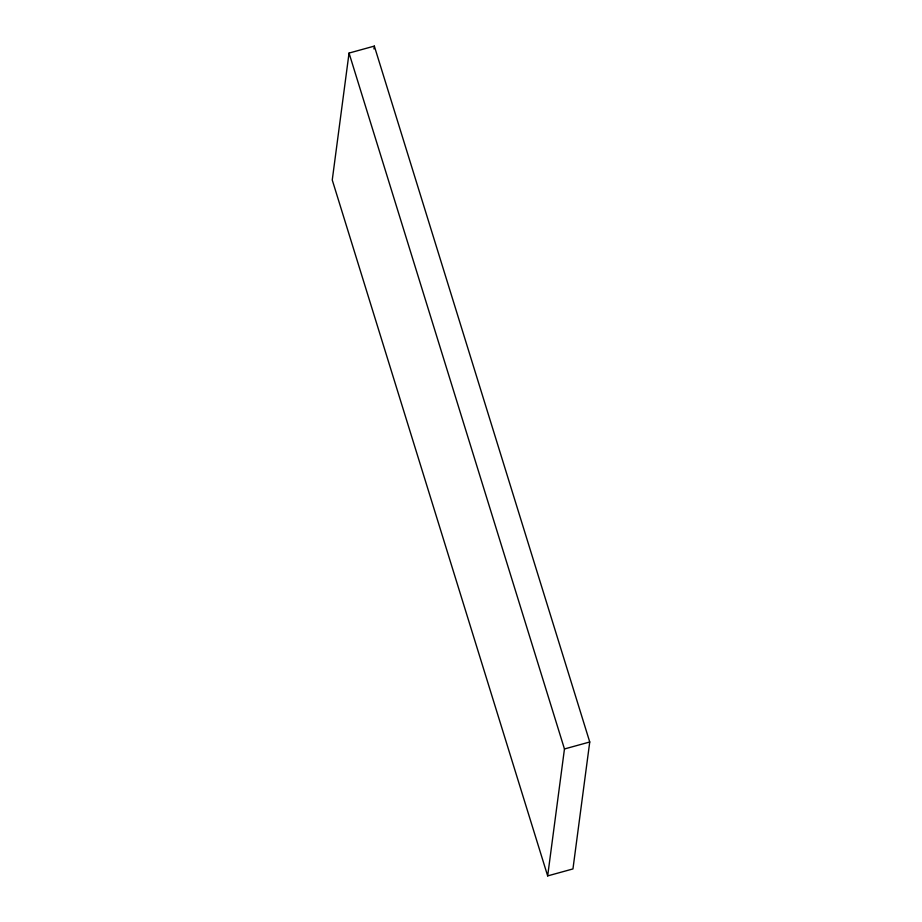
<?xml version="1.0" encoding="UTF-8"?>
<svg xmlns="http://www.w3.org/2000/svg" width="922" height="922" viewBox="0 0 922 922"><rect width="100%" height="100%" fill="white"/><g stroke="black" fill="none" stroke-linecap="round" stroke-linejoin="round"><path stroke-width="1.38" d="M349.046 53.073L332.254 180.009L547.668 875.9L572.954 868.927L589.746 741.991L374.332 46.1L349.046 53.073L564.46 748.964L547.668 875.9M373.952 48.958L374.332 46.1M564.46 748.964L589.746 741.991"/></g></svg>
